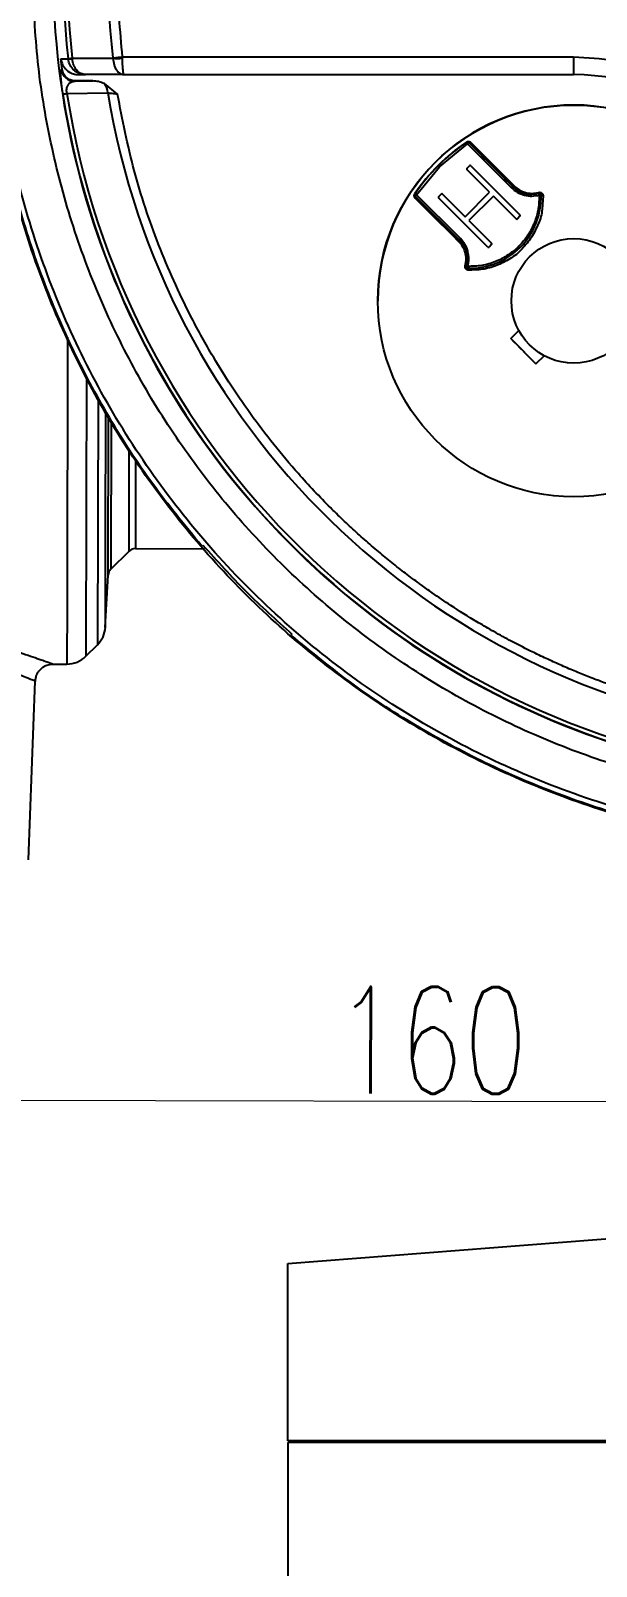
# Model space of a CAD drawing. Header units: millimetres. Extents: x 2180 to 4616, y 795 to 2518.
# Drawn here: x 2677.8 to 2741.3, y 2031.3 to 2203.9 of the extents above; entities that cross this region are included whole.
import ezdxf

# ---------------------------------------------------------------- set-up
doc = ezdxf.new("R2010")
doc.units = ezdxf.units.MM
doc.layers.add('AM_5', color=3, linetype='Continuous', lineweight=25)
doc.styles.add('SLDTEXTSTYLE1', font='txt.shx', dxfattribs={"width": 0.7, "bigfont": 'gbcbig.shx'})
doc.dimstyles.new('SLDDIMSTYLE12$0', dxfattribs={"dimtxt": 12, "dimasz": 10, "dimexe": 0, "dimexo": 0.0625, "dimgap": 0.875, "dimtad": 1, "dimdec": 1, "dimlfac": 1.8, "dimrnd": 1e-09, "dimzin": 12, "dimdsep": 46, "dimtxsty": 'SLDTEXTSTYLE1', "dimcen": 0.09, "dimdle": 8.16, "dimclrd": 3, "dimclre": 3, "dimadec": 0, "dimazin": 3, "dimtfac": 1, "dimtdec": 1, "dimtofl": 0, "dimtmove": 0, "dimatfit": 3, "dimfxl": 0, "dimfrac": 2, "dimtolj": 1, "dimlwd": 5, "dimlwe": 5, "dimarcsym": 0})

# ---------------------------------------------------------------- blocks, each defined once
blk = doc.blocks.new('*D41')
at = {"layer": 'AM_5', "color": 3, "linetype": 'Continuous', "lineweight": 5, "transparency": 16777216}
for p, q in [((2650.53, 2110.7), (2650.47, 2083.71)), ((2799.34, 2083.39), (2660.47, 2083.69))]:
    blk.add_line(p, q, dxfattribs=at)
at = {"layer": 'AM_5', "color": 3, "lineweight": 5, "transparency": 16777216}
blk.add_line((2809.26, 2045.49), (2809.34, 2083.37), dxfattribs=at)
at = {"layer": 'AM_5', "color": 3, "transparency": 16777216}
for points in [[(2660.47, 2085.35), (2660.47, 2082.02), (2650.47, 2083.71)], [(2799.34, 2085.06), (2799.33, 2081.72), (2809.34, 2083.37)]]:
    blk.add_solid(points, dxfattribs=at)
at = {"layer": 'Defpoints', "color": 0, "transparency": 16777216}
for p in [(2650.53, 2110.77), (2650.47, 2083.71), (2809.26, 2045.43)]:
    blk.add_point(p, dxfattribs=at)
at = {"layer": 'AM_5', "color": 0, "transparency": 16777216, "insert": (2722.77, 2090.43), "char_height": 12, "attachment_point": 5, "rotation": 359.8775, "style": 'SLDTEXTSTYLE1'}
blk.add_mtext('\\A1;160', dxfattribs=at)

msp = doc.modelspace()

# ---------------------------------------------------------------- linework, layer by layer
at = {"color": 7, "linetype": 'Continuous', "lineweight": 25}
for p, q in [((2681.154, 2200.702), (2681.958, 2200.7)), ((2681.292, 2199.526), (2681.154, 2200.702)), ((2681.957, 2200.717), (2681.958, 2200.7)), ((2682.419, 2200.769), (2687.004, 2200.76)), ((2682.424, 2200.7), (2682.419, 2200.769)), ((2687.004, 2200.76), (2687.001, 2200.801)), ((2688.027, 2200.921), (2738.718, 2200.921)), ((2688.027, 2200.921), (2688.03, 2200.76)), ((2738.718, 2200.921), (2738.718, 2198.921)), ((2681.197, 2199.493), (2681.292, 2199.526)), ((2682.684, 2198.177), (2684.725, 2198.211)), ((2684.725, 2198.211), (2682.781, 2198.211)), ((2683.145, 2198.921), (2683.933, 2198.921)), ((2683.933, 2198.921), (2683.641, 2198.974)), ((2683.933, 2198.921), (2683.67, 2198.983)), ((2688.228, 2198.921), (2683.933, 2198.921)), ((2687.507, 2196.737), (2686.032, 2197.911)), ((2688.228, 2198.921), (2738.718, 2198.921)), ((2681.836, 2196.805), (2686.436, 2196.888)), ((2723.681, 2188.567), (2726.82, 2191.156)), ((2726.708, 2191.322), (2726.694, 2191.342)), ((2726.708, 2191.322), (2726.708, 2191.322)), ((2726.82, 2191.156), (2731.752, 2186.223)), ((2726.961, 2191.297), (2731.894, 2186.365)), ((2726.961, 2191.297), (2726.961, 2191.297)), ((2721.092, 2185.428), (2723.681, 2188.567)), ((2726.757, 2188.39), (2727.04, 2188.673)), ((2729.303, 2185.703), (2726.757, 2188.249)), ((2726.757, 2188.249), (2726.757, 2188.249)), ((2729.303, 2185.703), (2726.757, 2188.249)), ((2727.181, 2188.673), (2732.697, 2183.157)), ((2731.894, 2186.365), (2731.894, 2186.365)), ((2720.954, 2185.051), (2720.856, 2185.229)), ((2720.892, 2185.428), (2720.892, 2185.428)), ((2720.926, 2185.54), (2720.906, 2185.554)), ((2720.926, 2185.54), (2720.926, 2185.54)), ((2725.883, 2180.354), (2720.951, 2185.287)), ((2726.025, 2180.496), (2721.092, 2185.428)), ((2723.575, 2185.208), (2723.858, 2185.491)), ((2729.09, 2179.551), (2723.575, 2185.067)), ((2723.575, 2185.067), (2723.575, 2185.067)), ((2729.09, 2179.551), (2723.575, 2185.067)), ((2723.999, 2185.491), (2726.545, 2182.945)), ((2726.545, 2182.945), (2729.303, 2185.703)), ((2729.727, 2185.279), (2726.969, 2182.521)), ((2729.727, 2185.279), (2726.969, 2182.521)), ((2729.303, 2185.703), (2729.303, 2185.703)), ((2732.272, 2182.733), (2729.727, 2185.279)), ((2729.727, 2185.279), (2729.727, 2185.279)), ((2732.272, 2182.733), (2729.727, 2185.279)), ((2735.075, 2185.164), (2735.075, 2185.164)), ((2735.3, 2185.318), (2735.199, 2183.807)), ((2726.969, 2182.521), (2729.515, 2179.975)), ((2726.969, 2182.521), (2726.969, 2182.521)), ((2732.272, 2182.733), (2732.272, 2182.733)), ((2732.697, 2183.016), (2732.414, 2182.733)), ((2732.697, 2183.016), (2732.414, 2182.733)), ((2732.414, 2182.733), (2732.414, 2182.733)), ((2732.697, 2183.016), (2732.697, 2183.016)), ((2729.09, 2179.551), (2729.09, 2179.551)), ((2729.515, 2179.834), (2729.232, 2179.551)), ((2729.515, 2179.834), (2729.232, 2179.551)), ((2729.232, 2179.551), (2729.232, 2179.551)), ((2729.515, 2179.834), (2729.515, 2179.834)), ((2726.645, 2177.376), (2726.645, 2177.376)), ((2726.76, 2178.23), (2726.652, 2177.43)), ((2726.839, 2177.176), (2726.845, 2177.376)), ((2716.742, 2173.529), (2716.742, 2173.529)), ((2731.671, 2169.263), (2732.585, 2170.176)), ((2731.671, 2169.263), (2734.5, 2166.434)), ((2732.585, 2170.176), (2732.585, 2170.176)), ((2735.413, 2167.348), (2734.5, 2166.434)), ((2734.5, 2166.434), (2735.413, 2167.348)), ((2735.413, 2167.348), (2735.413, 2167.348)), ((2734.5, 2166.434), (2734.5, 2166.434)), ((2685.325, 2162.537), (2685.266, 2134.878)), ((2686.464, 2142.693), (2686.502, 2160.455)), ((2686.793, 2160.019), (2686.757, 2143.347)), ((2686.757, 2143.347), (2688.81, 2145.392)), ((2689.518, 2145.683), (2697.267, 2145.666)), ((2696.994, 2145.957), (2697.105, 2146.069)), ((2686.143, 2136.805), (2686.464, 2142.693)), ((2707.1, 2136.074), (2706.989, 2135.962)), ((2683.956, 2133.573), (2685.266, 2134.878)), ((2680.276, 2132.703), (2681.833, 2132.699)), ((2677.529, 2110.708), (2678.273, 2130.777)), ((2916.634, 2045.421), (2706.634, 2045.421)), ((2706.641, 2045.247), (2706.641, 2023.247)), ((2916.641, 2045.247), (2706.641, 2045.247))]:
    msp.add_line(p, q, dxfattribs=at)
at = {"linetype": 'ByBlock'}
for p, q in [((2706.634, 2065.345), (2747.941, 2068.558)), ((2706.634, 2045.421), (2706.634, 2065.345))]:
    msp.add_line(p, q, dxfattribs=at)
at = {"color": 7, "linetype": 'Continuous', "lineweight": 25, "flags": 128}
for points in [[(2681.957, 2200.717), (2681.971, 2200.719), (2681.998, 2200.722), (2682.038, 2200.726), (2682.091, 2200.732), (2682.157, 2200.74), (2682.233, 2200.748), (2682.321, 2200.758), (2682.419, 2200.769)], [(2687.001, 2200.801), (2687.108, 2200.814), (2687.224, 2200.827), (2687.346, 2200.841), (2687.475, 2200.856), (2687.608, 2200.872), (2687.746, 2200.888), (2687.886, 2200.904), (2688.027, 2200.921)], [(2682.684, 2198.177), (2682.738, 2198.196), (2682.781, 2198.211)], [(2681.376, 2196.734), (2681.39, 2196.736), (2681.417, 2196.74), (2681.457, 2196.746), (2681.51, 2196.754), (2681.575, 2196.764), (2681.651, 2196.776), (2681.739, 2196.79), (2681.836, 2196.805)], [(2726.708, 2191.322), (2726.71, 2191.318), (2726.716, 2191.309), (2726.727, 2191.294), (2726.74, 2191.273), (2726.757, 2191.248), (2726.777, 2191.219), (2726.798, 2191.188), (2726.82, 2191.156)], [(2726.961, 2191.297), (2726.958, 2191.294), (2726.95, 2191.286), (2726.937, 2191.273), (2726.92, 2191.256), (2726.898, 2191.234), (2726.874, 2191.21), (2726.847, 2191.183), (2726.82, 2191.156)], [(2727.197, 2191.293), (2727.679, 2190.811), (2728.201, 2190.289), (2728.763, 2189.728), (2729.361, 2189.129), (2729.994, 2188.496), (2730.662, 2187.828), (2731.361, 2187.13), (2732.089, 2186.401)], [(2731.894, 2186.365), (2731.891, 2186.362), (2731.883, 2186.354), (2731.87, 2186.341), (2731.852, 2186.323), (2731.831, 2186.302), (2731.806, 2186.277), (2731.78, 2186.251), (2731.752, 2186.223)], [(2731.894, 2186.365), (2731.91, 2186.353), (2731.93, 2186.345), (2731.953, 2186.343), (2731.978, 2186.345), (2732.006, 2186.353), (2732.034, 2186.365), (2732.062, 2186.381), (2732.089, 2186.401)], [(2720.926, 2185.54), (2720.93, 2185.538), (2720.939, 2185.532), (2720.954, 2185.521), (2720.975, 2185.507), (2721, 2185.49), (2721.029, 2185.471), (2721.06, 2185.45), (2721.092, 2185.428)], [(2720.951, 2185.287), (2720.953, 2185.29), (2720.961, 2185.298), (2720.974, 2185.311), (2720.992, 2185.328), (2721.013, 2185.35), (2721.038, 2185.374), (2721.064, 2185.401), (2721.092, 2185.428)], [(2725.847, 2180.158), (2725.118, 2180.887), (2724.419, 2181.586), (2723.752, 2182.253), (2723.119, 2182.887), (2722.52, 2183.485), (2721.959, 2184.046), (2721.437, 2184.569), (2720.954, 2185.051)], [(2734.818, 2185.595), (2734.819, 2185.592), (2734.822, 2185.581), (2734.827, 2185.563), (2734.834, 2185.539), (2734.842, 2185.51), (2734.851, 2185.477), (2734.861, 2185.44), (2734.872, 2185.403)], [(2734.872, 2185.403), (2734.911, 2185.404), (2734.948, 2185.405), (2734.983, 2185.406), (2735.013, 2185.407), (2735.038, 2185.408), (2735.056, 2185.408), (2735.068, 2185.409), (2735.072, 2185.409)], [(2735.3, 2185.318), (2735.257, 2185.316), (2735.216, 2185.319), (2735.177, 2185.326), (2735.142, 2185.337), (2735.113, 2185.352), (2735.091, 2185.369), (2735.077, 2185.388), (2735.072, 2185.409)], [(2725.883, 2180.354), (2725.895, 2180.338), (2725.902, 2180.318), (2725.905, 2180.295), (2725.902, 2180.27), (2725.895, 2180.242), (2725.883, 2180.214), (2725.867, 2180.186), (2725.847, 2180.158)], [(2725.883, 2180.354), (2725.886, 2180.357), (2725.894, 2180.365), (2725.907, 2180.378), (2725.925, 2180.396), (2725.946, 2180.417), (2725.971, 2180.441), (2725.997, 2180.468), (2726.025, 2180.496)], [(2726.652, 2177.43), (2726.656, 2177.429), (2726.667, 2177.426), (2726.685, 2177.421), (2726.709, 2177.414), (2726.738, 2177.406), (2726.771, 2177.397), (2726.807, 2177.386), (2726.845, 2177.376)], [(2726.839, 2177.176), (2726.86, 2177.171), (2726.879, 2177.157), (2726.896, 2177.135), (2726.911, 2177.106), (2726.922, 2177.071), (2726.929, 2177.032), (2726.931, 2176.99), (2726.93, 2176.948)], [(2681.912, 2169.442), (2681.91, 2168.584), (2681.901, 2164.281), (2681.892, 2160.185), (2681.884, 2156.317), (2681.876, 2152.693), (2681.869, 2149.33), (2681.862, 2146.243), (2681.856, 2143.445), (2681.851, 2140.949), (2681.846, 2138.767), (2681.842, 2136.908), (2681.839, 2135.38), (2681.836, 2134.191), (2681.835, 2133.346), (2681.834, 2132.848), (2681.833, 2132.699)], [(2734.5, 2166.434), (2734.147, 2166.787), (2733.793, 2167.141), (2733.44, 2167.495), (2733.086, 2167.849), (2732.732, 2168.203), (2732.378, 2168.556), (2732.024, 2168.91), (2731.671, 2169.263)], [(2684.023, 2164.758), (2684.021, 2163.717), (2684.012, 2159.658), (2684.004, 2155.836), (2683.996, 2152.269), (2683.989, 2148.974), (2683.983, 2145.965), (2683.977, 2143.258), (2683.972, 2140.865), (2683.968, 2138.796), (2683.964, 2137.062), (2683.961, 2135.67), (2683.959, 2134.627), (2683.957, 2133.938), (2683.957, 2133.606), (2683.956, 2133.573)]]:
    msp.add_lwpolyline(points, dxfattribs=at)
at = {"color": 7, "linetype": 'Continuous', "lineweight": 25}
for radius in [22, 7]:
    msp.add_circle((2738.742, 2173.505), radius, dxfattribs=at)
for centre, radius, start, end in [((2771.743, 2210.711), 91.48, 295.79271, 180), ((2771.743, 2210.711), 90.341, 353.64897, 186.35103), ((2771.743, 2210.711), 89.875, 353.64897, 186.35103), ((2771.743, 2210.711), 85.319, 353.33017, 186.66983), ((2771.743, 2210.711), 91.48, 180, 290.22656), ((2682.191, 2202.525), 1.84, 262.72784, 277.27081), ((2687.517, 2215.083), 14.332, 267.94958, 272.05017), ((2682.686, 2199.678), 1.5, 187.07071, 269.91276), ((2684.675, 2196.785), 1.764, 3.33536, 39.6988), ((2738.718, 2174.457), 24.464, 45.7131, 90), ((2771.743, 2210.711), 91.441, 188.79238, 262.46584), ((2771.743, 2210.711), 90.976, 188.79238, 262.46584), ((2771.743, 2210.711), 86.42, 189.2043, 262.12076), ((2738.742, 2173.505), 22, 359.93876, 179.93876), ((2738.742, 2173.505), 21.524, 124.039, 145.96101), ((2738.742, 2173.505), 21.5, 124.039, 145.96101), ((2738.742, 2173.505), 21.5, 124.039, 145.96101), ((2726.82, 2191.156), 0.2, 45, 124.039), ((2727.081, 2191.434), 0.182, 228.62275, 309.53632), ((2726.828, 2188.319), 0.1, 135, 225), ((2726.828, 2188.319), 0.1, 179.93876, 225), ((2727.111, 2188.602), 0.1, 45, 135), ((2734.015, 2188.486), 3, 225, 285.53097), ((2721.092, 2185.428), 0.2, 145.96101, 225), ((2720.814, 2185.167), 0.182, 320.52206, 40.08436), ((2723.646, 2185.137), 0.1, 135, 225), ((2723.646, 2185.137), 0.1, 179.93876, 225), ((2723.929, 2185.42), 0.1, 45, 135), ((2727.075, 2185.173), 8, 268.3094, 1.69061), ((2734.138, 2185.489), 0.689, 8.91012, 16.87572), ((2734.872, 2185.403), 0.2, 45, 105.53097), ((2734.872, 2185.403), 0.2, 1.69061, 45), ((2732.343, 2182.804), 0.1, 225, 315), ((2732.343, 2182.804), 0.1, 225, 315), ((2732.626, 2183.087), 0.1, 315, 45), ((2732.626, 2183.087), 0.1, 315, 359.93876), ((2723.762, 2178.233), 3, 344.46904, 45), ((2729.161, 2179.622), 0.1, 225, 315), ((2729.161, 2179.622), 0.1, 225, 315), ((2729.444, 2179.905), 0.1, 315, 45), ((2729.444, 2179.905), 0.1, 315, 359.93876), ((2726.759, 2178.11), 0.689, 253.12457, 261.08826), ((2726.845, 2177.376), 0.2, 164.46904, 225), ((2726.845, 2177.376), 0.2, 225, 268.3094), ((2689.516, 2144.683), 1, 89.87803, 134.86738), ((2687.463, 2142.639), 1, 134.87751, 176.87751), ((2683.149, 2137.004), 3, 314.87751, 356.87751), ((2681.84, 2135.699), 3, 269.87751, 314.87751)]:
    msp.add_arc(centre, radius, start, end, dxfattribs=at)
for points in [[(2771.743, 2294.997), (2768.78, 2294.907), (2762.855, 2294.726), (2754.066, 2293.271), (2745.473, 2290.966), (2737.172, 2287.752), (2729.255, 2283.686), (2721.81, 2278.808), (2714.919, 2273.174), (2708.66, 2266.846), (2703.102, 2259.895), (2698.307, 2252.397), (2694.327, 2244.436), (2691.208, 2236.1), (2688.979, 2227.482), (2687.688, 2218.679), (2687.263, 2209.78), (2687.772, 2203.874), (2688.027, 2200.921)], [(2771.743, 2116.971), (2768.675, 2117.058), (2762.54, 2117.232), (2753.426, 2118.635), (2744.488, 2120.86), (2735.812, 2123.968), (2727.483, 2127.907), (2719.58, 2132.644), (2712.179, 2138.133), (2705.352, 2144.32), (2699.164, 2151.148), (2693.675, 2158.548), (2688.938, 2166.452), (2685, 2174.781), (2681.892, 2183.456), (2679.667, 2192.394), (2678.263, 2201.509), (2678.089, 2207.644), (2678.002, 2210.712)], [(2760.953, 2113.038), (2757.302, 2113.562), (2749.998, 2114.61), (2739.355, 2117.73), (2729.112, 2121.938), (2719.412, 2127.293), (2710.372, 2133.698), (2702.11, 2141.079), (2694.729, 2149.341), (2688.324, 2158.38), (2682.969, 2168.081), (2678.761, 2178.324), (2675.641, 2188.967), (2674.593, 2196.27), (2674.069, 2199.922)], [(2738.718, 2200.921), (2740.266, 2200.843), (2743.362, 2200.687), (2747.854, 2199.42), (2752.102, 2197.488), (2754.567, 2195.609), (2755.8, 2194.67)], [(2754.411, 2113.241), (2751.117, 2113.927), (2744.528, 2115.3), (2734.976, 2118.62), (2725.792, 2122.824), (2717.09, 2127.96), (2708.953, 2133.949), (2701.468, 2140.737), (2694.713, 2148.25), (2688.758, 2156.413), (2683.66, 2165.137), (2679.495, 2174.339), (2676.216, 2183.905), (2674.871, 2190.499), (2674.199, 2193.797)], [(2696.994, 2145.957), (2695.106, 2148.254), (2691.332, 2152.847), (2686.487, 2160.348), (2682.287, 2168.219), (2678.839, 2176.448), (2676.087, 2184.942), (2674.911, 2190.77), (2674.323, 2193.684)], [(2731.894, 2186.365), (2730.929, 2187.329), (2729.001, 2189.258), (2727.641, 2190.617), (2726.961, 2191.297)], [(2697.105, 2146.069), (2698.681, 2144.314), (2701.834, 2140.803), (2705.345, 2137.65), (2707.1, 2136.074)], [(2754.715, 2113.292), (2751.801, 2113.88), (2745.973, 2115.055), (2737.479, 2117.808), (2729.25, 2121.255), (2721.379, 2125.456), (2713.878, 2130.301), (2709.285, 2134.075), (2706.989, 2135.962)]]:
    msp.add_open_spline(points, degree=3, dxfattribs=at)
for points, knots in [([(2681.154, 2200.702), (2681.203, 2200.473), (2681.306, 2199.995), (2681.772, 2199.403), (2682.363, 2199.043), (2682.843, 2198.929), (2683.086, 2198.923), (2683.145, 2198.921)], [0, 0, 0, 0, 0.2384851, 0.4994878, 0.7493253, 0.9396747, 1, 1, 1, 1]), ([(2683.641, 2198.974), (2683.507, 2198.99), (2683.135, 2199.036), (2682.604, 2199.387), (2682.122, 2199.962), (2682.013, 2200.452), (2681.958, 2200.7)], [0, 0, 0, 0, 0.1562506, 0.4311733, 0.712703, 1, 1, 1, 1]), ([(2683.67, 2198.983), (2683.581, 2198.998), (2683.311, 2199.043), (2682.918, 2199.388), (2682.549, 2199.962), (2682.466, 2200.452), (2682.424, 2200.7)], [0, 0, 0, 0, 0.138579, 0.4192597, 0.7066858, 1, 1, 1, 1]), ([(2687.004, 2200.76), (2687.035, 2200.507), (2687.095, 2200.004), (2687.391, 2199.402), (2687.781, 2198.998), (2688.079, 2198.946), (2688.228, 2198.921)], [0, 0, 0, 0, 0.2577147, 0.5100976, 0.7565093, 1, 1, 1, 1]), ([(2688.03, 2200.76), (2688.034, 2200.522), (2688.044, 2200.031), (2688.087, 2199.451), (2688.138, 2199.118), (2688.184, 2198.95), (2688.213, 2198.931), (2688.228, 2198.921)], [0, 0, 0, 0, 0.24183895, 0.49912391, 0.70899919, 0.84445044, 1, 1, 1, 1]), ([(2681.376, 2196.734), (2681.345, 2196.943), (2681.281, 2197.376), (2681.215, 2197.958), (2681.168, 2198.463), (2681.139, 2198.967), (2681.139, 2199.393), (2681.177, 2199.459), (2681.197, 2199.493)], [0, 0, 0, 0, 0.1207862, 0.249076, 0.3731346, 0.5013753, 0.7404661, 1, 1, 1, 1]), ([(2682.781, 2198.211), (2682.672, 2198.218), (2682.465, 2198.231), (2682.119, 2198.347), (2681.749, 2198.584), (2681.414, 2198.997), (2681.332, 2199.351), (2681.292, 2199.526)], [0, 0, 0, 0, 0.150225, 0.2871088, 0.5005337, 0.7538342, 1, 1, 1, 1]), ([(2681.836, 2196.805), (2681.823, 2196.872), (2681.798, 2197.006), (2681.793, 2197.2), (2681.811, 2197.374), (2681.886, 2197.688), (2682.166, 2198.075), (2682.481, 2198.137), (2682.684, 2198.177)], [0, 0, 0, 0, 0.0574109, 0.1145191, 0.1752599, 0.2413213, 0.5124894, 1, 1, 1, 1]), ([(2686.032, 2197.911), (2685.823, 2198), (2685.404, 2198.177), (2684.951, 2198.2), (2684.725, 2198.211)], [0, 0, 0, 0, 0.5015357, 1, 1, 1, 1]), ([(2686.436, 2196.888), (2686.577, 2196.869), (2686.801, 2196.84), (2687.179, 2196.787), (2687.394, 2196.754), (2687.507, 2196.737)], [0, 0, 0, 0, 0.4463965, 0.7099365, 1, 1, 1, 1]), ([(2759.769, 2126.167), (2757.389, 2126.558), (2754.698, 2126.999), (2751.738, 2127.698), (2750.818, 2127.925), (2749.901, 2128.162), (2748.987, 2128.41), (2748.076, 2128.667), (2747.438, 2128.855), (2746.833, 2129.038), (2745.783, 2129.36), (2744.202, 2129.878), (2742.42, 2130.51), (2740.875, 2131.093), (2739.631, 2131.588), (2738.6, 2132.016), (2737.809, 2132.354), (2737.021, 2132.7), (2736.237, 2133.054), (2735.456, 2133.416), (2734.91, 2133.676), (2734.392, 2133.926), (2733.326, 2134.447), (2731.627, 2135.32), (2729.617, 2136.428), (2727.423, 2137.709), (2725.189, 2139.11), (2723.118, 2140.511), (2721.875, 2141.396), (2720.813, 2142.171), (2719.648, 2143.047), (2718.125, 2144.247), (2716.859, 2145.293), (2715.846, 2146.159), (2715.077, 2146.833), (2714.316, 2147.517), (2713.563, 2148.209), (2712.819, 2148.91), (2712.306, 2149.406), (2711.852, 2149.849), (2710.385, 2151.299), (2708.015, 2153.813), (2705.026, 2157.362), (2702.421, 2160.794), (2700.1, 2164.196), (2697.843, 2167.862), (2695.057, 2172.943), (2692.002, 2179.787), (2689.2, 2188.123), (2688.071, 2193.865), (2687.507, 2196.737)], [0, 0, 0, 0, 0.0669054, 0.0756699, 0.0844343, 0.0931986, 0.1019628, 0.110727, 0.119491, 0.1204246, 0.1282783, 0.1499631, 0.1666235, 0.1807533, 0.1958166, 0.2037808, 0.2117449, 0.219709, 0.2276731, 0.2356371, 0.2436011, 0.2444503, 0.2516161, 0.2765316, 0.2974645, 0.315335, 0.3470796, 0.3706379, 0.3847586, 0.3894352, 0.4071383, 0.4252052, 0.4432721, 0.4527358, 0.4621996, 0.4716633, 0.481127, 0.4905907, 0.5000544, 0.5009281, 0.5082098, 0.5573213, 0.596775, 0.6369947, 0.6768853, 0.7110643, 0.7564848, 0.8376565, 0.9188283, 1, 1, 1, 1]), ([(2726.694, 2191.342), (2726.707, 2191.35), (2726.734, 2191.367), (2726.795, 2191.393), (2726.894, 2191.415), (2727.057, 2191.402), (2727.141, 2191.337), (2727.197, 2191.293)], [0, 0, 0, 0, 0.0577492, 0.1171536, 0.2515259, 0.5011744, 1, 1, 1, 1]), ([(2726.961, 2191.297), (2726.936, 2191.317), (2726.898, 2191.347), (2726.823, 2191.359), (2726.769, 2191.351), (2726.735, 2191.337), (2726.719, 2191.329), (2726.711, 2191.324), (2726.708, 2191.322)], [0, 0, 0, 0, 0.5000319, 0.7731632, 0.9111257, 0.9596463, 0.9804477, 1, 1, 1, 1]), ([(2731.752, 2186.223), (2731.963, 2186.042), (2732.391, 2185.673), (2733.192, 2185.358), (2734.045, 2185.238), (2734.599, 2185.349), (2734.872, 2185.403)], [0, 0, 0, 0, 0.24558897, 0.5, 0.75441103, 1, 1, 1, 1]), ([(2734.818, 2185.595), (2734.546, 2185.543), (2733.985, 2185.435), (2733.182, 2185.573), (2732.454, 2185.878), (2732.088, 2186.196), (2731.894, 2186.365)], [0, 0, 0, 0, 0.2426639, 0.4999333, 0.7349896, 1, 1, 1, 1]), ([(2732.089, 2186.401), (2732.256, 2186.255), (2732.59, 2185.963), (2733.25, 2185.676), (2734.009, 2185.54), (2734.534, 2185.639), (2734.797, 2185.689)], [0, 0, 0, 0, 0.2497602, 0.5001555, 0.7501876, 1, 1, 1, 1]), ([(2720.856, 2185.229), (2720.853, 2185.233), (2720.832, 2185.269), (2720.834, 2185.355), (2720.854, 2185.453), (2720.881, 2185.513), (2720.898, 2185.54), (2720.906, 2185.554)], [0, 0, 0, 0, 0.0641655, 0.529622, 0.7809744, 0.8920347, 1, 1, 1, 1]), ([(2734.872, 2185.403), (2734.857, 2184.878), (2734.826, 2183.817), (2734.372, 2182.274), (2733.636, 2180.853), (2732.628, 2179.62), (2731.395, 2178.612), (2729.974, 2177.876), (2728.431, 2177.422), (2727.37, 2177.391), (2726.845, 2177.376)], [0, 0, 0, 0, 0.123694, 0.25, 0.376306, 0.5, 0.623694, 0.75, 0.876306, 1, 1, 1, 1]), ([(2734.797, 2185.689), (2734.829, 2185.695), (2734.893, 2185.708), (2734.989, 2185.697), (2735.078, 2185.667), (2735.178, 2185.602), (2735.274, 2185.488), (2735.291, 2185.375), (2735.3, 2185.318)], [0, 0, 0, 0, 0.1236923, 0.2502132, 0.3734406, 0.5010443, 0.7499661, 1, 1, 1, 1]), ([(2735.072, 2185.409), (2735.071, 2185.418), (2735.069, 2185.444), (2735.053, 2185.494), (2735.018, 2185.545), (2734.967, 2185.582), (2734.917, 2185.6), (2734.867, 2185.605), (2734.834, 2185.599), (2734.818, 2185.595)], [0, 0, 0, 0, 0.0858052, 0.25106, 0.5005164, 0.655876, 0.7885052, 0.9015382, 1, 1, 1, 1]), ([(2735.199, 2183.807), (2735.198, 2183.793), (2735.164, 2183.262), (2735.025, 2182.687), (2734.767, 2182.177), (2734.763, 2182.17)], [0, 0, 0, 0, 0.026888, 0.9870385, 1, 1, 1, 1]), ([(2734.763, 2182.17), (2734.538, 2181.658), (2734.089, 2180.636), (2733.322, 2179.777), (2732.939, 2179.349)], [0, 0, 0, 0, 0.5014689, 1, 1, 1, 1]), ([(2726.559, 2177.451), (2726.609, 2177.713), (2726.708, 2178.239), (2726.572, 2178.997), (2726.285, 2179.658), (2725.993, 2179.992), (2725.847, 2180.158)], [0, 0, 0, 0, 0.2498124, 0.4998445, 0.7502398, 1, 1, 1, 1]), ([(2725.883, 2180.354), (2726.053, 2180.16), (2726.373, 2179.794), (2726.662, 2179.065), (2726.801, 2178.526), (2726.761, 2178.234), (2726.76, 2178.23)], [0, 0, 0, 0, 0.3481323, 0.6568931, 0.994853, 1, 1, 1, 1]), ([(2726.845, 2177.376), (2726.899, 2177.648), (2727.009, 2178.203), (2726.89, 2179.055), (2726.574, 2179.857), (2726.206, 2180.285), (2726.025, 2180.496)], [0, 0, 0, 0, 0.245589, 0.5, 0.754411, 1, 1, 1, 1]), ([(2732.939, 2179.349), (2732.934, 2179.342), (2732.567, 2178.886), (2731.581, 2178.202), (2730.078, 2177.417), (2728.474, 2176.986), (2727.445, 2176.961), (2726.93, 2176.948)], [0, 0, 0, 0, 0.00364592, 0.25244597, 0.50144469, 0.75030422, 1, 1, 1, 1]), ([(2726.93, 2176.948), (2726.873, 2176.957), (2726.76, 2176.974), (2726.646, 2177.069), (2726.581, 2177.169), (2726.551, 2177.258), (2726.539, 2177.354), (2726.553, 2177.419), (2726.559, 2177.451)], [0, 0, 0, 0, 0.24960183, 0.49829619, 0.62558928, 0.74862866, 0.87572186, 1, 1, 1, 1]), ([(2686.145, 2136.84), (2686.145, 2136.914), (2686.146, 2137.058), (2686.148, 2138.17), (2686.151, 2139.795), (2686.155, 2141.665), (2686.159, 2143.524), (2686.163, 2145.216), (2686.167, 2146.995), (2686.17, 2148.834), (2686.174, 2150.708), (2686.179, 2153.02), (2686.186, 2156.131), (2686.192, 2158.971), (2686.196, 2160.848), (2686.196, 2161.159)], [0, 0, 0, 0, 0.1222345, 0.2380493, 0.3474439, 0.4504178, 0.5155096, 0.5777461, 0.6371272, 0.6936527, 0.7473227, 0.7981371, 0.8808814, 0.9802767, 1, 1, 1, 1]), ([(2688.81, 2145.392), (2688.81, 2145.519), (2688.811, 2145.775), (2688.815, 2147.789), (2688.822, 2151.066), (2688.829, 2154.08), (2688.833, 2156.281), (2688.834, 2156.621)], [0, 0, 0, 0, 0.2390865, 0.4781731, 0.7172596, 0.9563461, 1, 1, 1, 1]), ([(2689.539, 2155.632), (2689.536, 2154.169), (2689.53, 2151.162), (2689.523, 2148.1), (2689.519, 2146.057), (2689.518, 2145.808), (2689.518, 2145.683)], [0, 0, 0, 0, 0.2400983, 0.4933988, 0.7466994, 1, 1, 1, 1]), ([(2672.438, 2135.25), (2672.688, 2135.181), (2674.171, 2134.774), (2676.366, 2134.072), (2678.62, 2133.306), (2680.016, 2132.799), (2680.19, 2132.734), (2680.276, 2132.703)], [0, 0, 0, 0, 0.049705, 0.2944723, 0.5353967, 0.7700573, 1, 1, 1, 1]), ([(2678.273, 2130.777), (2678.273, 2130.777), (2678.356, 2130.743), (2678.122, 2130.838), (2677.668, 2131.021), (2676.9, 2131.324), (2675.981, 2131.676), (2675.007, 2132.037), (2673.838, 2132.454), (2672.951, 2132.76), (2672.399, 2132.938), (2672.353, 2132.953)], [0, 0, 0, 0, 0.0000281, 0.1640831, 0.3278113, 0.494113, 0.6143004, 0.7411482, 0.8580061, 0.9880442, 1, 1, 1, 1]), ([(2678.272, 2130.76), (2678.305, 2131.008), (2678.356, 2131.39), (2678.614, 2131.844), (2678.875, 2132.155), (2679.196, 2132.404), (2679.661, 2132.643), (2680.044, 2132.679), (2680.293, 2132.703)], [0, 0, 0, 0, 0.2397074, 0.3685253, 0.5000082, 0.6314899, 0.7603044, 1, 1, 1, 1])]:
    msp.add_open_spline(points, degree=3, knots=knots, dxfattribs=at)

# ---------------------------------------------------------------- dimensions: what is measured, and where the dimension line sits
at = {"layer": 'AM_5'}
dim = msp.add_linear_dim(base=(2650.471, 2083.709), p1=(2809.256, 2045.426), p2=(2650.529, 2110.766), angle=179.87749, text='160', dimstyle='SLDDIMSTYLE12$0', override={"dimlfac": 1}, dxfattribs=at)
dim.commit()
dim.dimension.update_dxf_attribs({"geometry": '*D41', "text_midpoint": (2722.753, 2083.554), "dimtype": 160})

doc.saveas('drawing.dxf')
